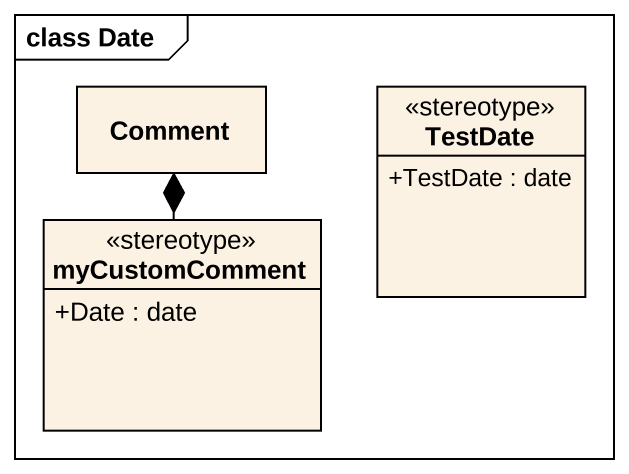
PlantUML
@startuml
mainframe class Date
hide circle
hide empty members
skinparam classAttributeIconSize 0
class Comment
class TestDate <<stereotype>> {
  +TestDate : date
}
class myCustomComment <<stereotype>> {
  +Date : date
}
myCustomComment -up-* Comment
@enduml
